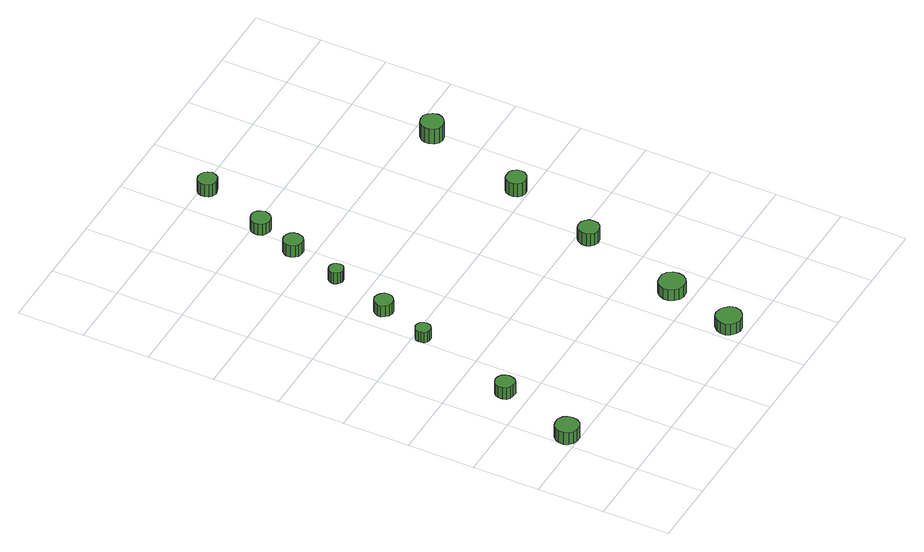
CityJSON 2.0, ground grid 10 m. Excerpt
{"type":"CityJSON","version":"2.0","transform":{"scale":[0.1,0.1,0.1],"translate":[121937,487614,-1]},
"CityObjects":{
"tree1":{"type":"SolitaryVegetationObject","attributes":{"function":"something"},"geometry":[{"type":"MultiSurface","lod":"1","boundaries":[[[0,1,2,3,4,5,6,7,8,9,10,11,12,13,14]],[[15,16,17,18,19,20,21,22,23,24,25,26,27,28,29]],[[0,29,28,1]],[[1,28,27,2]],[[2,27,26,3]],[[3,26,25,4]],[[4,25,24,5]],[[5,24,23,6]],[[6,23,22,7]],[[7,22,21,8]],[[8,21,20,9]],[[9,20,19,10]],[[10,19,18,11]],[[11,18,17,12]],[[12,17,16,13]],[[13,16,15,14]],[[14,15,29,0]]]}]},
"tree2":{"type":"SolitaryVegetationObject","attributes":{"function":"something"},"geometry":[{"type":"MultiSurface","lod":"1","boundaries":[[[30,31,32,33,34,35,36,37,38,39,40,41,42,43,44]],[[45,46,47,48,49,50,51,52,53,54,55,56,57,58,59]],[[30,59,58,31]],[[31,58,57,32]],[[32,57,56,33]],[[33,56,55,34]],[[34,55,54,35]],[[35,54,53,36]],[[36,53,52,37]],[[37,52,51,38]],[[38,51,50,39]],[[39,50,49,40]],[[40,49,48,41]],[[41,48,47,42]],[[42,47,46,43]],[[43,46,45,44]],[[44,45,59,30]]]}]},
"tree3":{"type":"SolitaryVegetationObject","attributes":{"function":"something"},"geometry":[{"type":"MultiSurface","lod":"1","boundaries":[[[60,61,62,63,64,65,66,67,68,69,70,71,72,73,74]],[[75,76,77,78,79,80,81,82,83,84,85,86,87,88,89]],[[60,89,88,61]],[[61,88,87,62]],[[62,87,86,63]],[[63,86,85,64]],[[64,85,84,65]],[[65,84,83,66]],[[66,83,82,67]],[[67,82,81,68]],[[68,81,80,69]],[[69,80,79,70]],[[70,79,78,71]],[[71,78,77,72]],[[72,77,76,73]],[[73,76,75,74]],[[74,75,89,60]]]}]},
"tree4":{"type":"SolitaryVegetationObject","attributes":{"function":"something"},"geometry":[{"type":"MultiSurface","lod":"1","boundaries":[[[90,91,92,93,94,95,96,97,98,99,100,101,102,103,104]],[[105,106,107,108,109,110,111,112,113,114,115,116,117,118,119]],[[90,119,118,91]],[[91,118,117,92]],[[92,117,116,93]],[[93,116,115,94]],[[94,115,114,95]],[[95,114,113,96]],[[96,113,112,97]],[[97,112,111,98]],[[98,111,110,99]],[[99,110,109,100]],[[100,109,108,101]],[[101,108,107,102]],[[102,107,106,103]],[[103,106,105,104]],[[104,105,119,90]]]}]},
"tree5":{"type":"SolitaryVegetationObject","attributes":{"function":"something"},"geometry":[{"type":"MultiSurface","lod":"1","boundaries":[[[120,121,122,123,124,125,126,127,128,129,130,131,132,133,134]],[[135,136,137,138,139,140,141,142,143,144,145,146,147,148,149]],[[120,149,148,121]],[[121,148,147,122]],[[122,147,146,123]],[[123,146,145,124]],[[124,145,144,125]],[[125,144,143,126]],[[126,143,142,127]],[[127,142,141,128]],[[128,141,140,129]],[[129,140,139,130]],[[130,139,138,131]],[[131,138,137,132]],[[132,137,136,133]],[[133,136,135,134]],[[134,135,149,120]]]}]},
"tree6":{"type":"SolitaryVegetationObject","attributes":{"function":"something"},"geometry":[{"type":"MultiSurface","lod":"1","boundaries":[[[150,151,152,153,154,155,156,157,158,159,160,161,162,163,164]],[[165,166,167,168,169,170,171,172,173,174,175,176,177,178,179]],[[150,179,178,151]],[[151,178,177,152]],[[152,177,176,153]],[[153,176,175,154]],[[154,175,174,155]],[[155,174,173,156]],[[156,173,172,157]],[[157,172,171,158]],[[158,171,170,159]],[[159,170,169,160]],[[160,169,168,161]],[[161,168,167,162]],[[162,167,166,163]],[[163,166,165,164]],[[164,165,179,150]]]}]},
"tree7":{"type":"SolitaryVegetationObject","attributes":{"function":"something"},"geometry":[{"type":"MultiSurface","lod":"1","boundaries":[[[180,181,182,183,184,185,186,187,188,189,190,191,192,193,194]],[[195,196,197,198,199,200,201,202,203,204,205,206,207,208,209]],[[180,209,208,181]],[[181,208,207,182]],[[182,207,206,183]],[[183,206,205,184]],[[184,205,204,185]],[[185,204,203,186]],[[186,203,202,187]],[[187,202,201,188]],[[188,201,200,189]],[[189,200,199,190]],[[190,199,198,191]],[[191,198,197,192]],[[192,197,196,193]],[[193,196,195,194]],[[194,195,209,180]]]}]},
"tree8":{"type":"SolitaryVegetationObject","attributes":{"function":"something"},"geometry":[{"type":"MultiSurface","lod":"1","boundaries":[[[210,211,212,213,214,215,216,217,218,219,220,221,222,223,224]],[[225,226,227,228,229,230,231,232,233,234,235,236,237,238,239]],[[210,239,238,211]],[[211,238,237,212]],[[212,237,236,213]],[[213,236,235,214]],[[214,235,234,215]],[[215,234,233,216]],[[216,233,232,217]],[[217,232,231,218]],[[218,231,230,219]],[[219,230,229,220]],[[220,229,228,221]],[[221,228,227,222]],[[222,227,226,223]],[[223,226,225,224]],[[224,225,239,210]]]}]},
"tree9":{"type":"SolitaryVegetationObject","attributes":{"function":"something"},"geometry":[{"type":"MultiSurface","lod":"1","boundaries":[[[240,241,242,243,244,245,246,247,248,249,250,251,252,253,254]],[[255,256,257,258,259,260,261,262,263,264,265,266,267,268,269]],[[240,269,268,241]],[[241,268,267,242]],[[242,267,266,243]],[[243,266,265,244]],[[244,265,264,245]],[[245,264,263,246]],[[246,263,262,247]],[[247,262,261,248]],[[248,261,260,249]],[[249,260,259,250]],[[250,259,258,251]],[[251,258,257,252]],[[252,257,256,253]],[[253,256,255,254]],[[254,255,269,240]]]}]},
"tree10":{"type":"SolitaryVegetationObject","attributes":{"function":"something"},"geometry":[{"type":"MultiSurface","lod":"1","boundaries":[[[270,271,272,273,274,275,276,277,278,279,280,281,282,283,284]],[[285,286,287,288,289,290,291,292,293,294,295,296,297,298,299]],[[270,299,298,271]],[[271,298,297,272]],[[272,297,296,273]],[[273,296,295,274]],[[274,295,294,275]],[[275,294,293,276]],[[276,293,292,277]],[[277,292,291,278]],[[278,291,290,279]],[[279,290,289,280]],[[280,289,288,281]],[[281,288,287,282]],[[282,287,286,283]],[[283,286,285,284]],[[284,285,299,270]]]}]},
"tree11":{"type":"SolitaryVegetationObject","attributes":{"function":"something"},"geometry":[{"type":"MultiSurface","lod":"1","boundaries":[[[300,301,302,303,304,305,306,307,308,309,310,311,312,313,314]],[[315,316,317,318,319,320,321,322,323,324,325,326,327,328,329]],[[300,329,328,301]],[[301,328,327,302]],[[302,327,326,303]],[[303,326,325,304]],[[304,325,324,305]],[[305,324,323,306]],[[306,323,322,307]],[[307,322,321,308]],[[308,321,320,309]],[[309,320,319,310]],[[310,319,318,311]],[[311,318,317,312]],[[312,317,316,313]],[[313,316,315,314]],[[314,315,329,300]]]}]},
"tree12":{"type":"SolitaryVegetationObject","attributes":{"function":"something"},"geometry":[{"type":"MultiSurface","lod":"1","boundaries":[[[330,331,332,333,334,335,336,337,338,339,340,341,342,343,344]],[[345,346,347,348,349,350,351,352,353,354,355,356,357,358,359]],[[330,359,358,331]],[[331,358,357,332]],[[332,357,356,333]],[[333,356,355,334]],[[334,355,354,335]],[[335,354,353,336]],[[336,353,352,337]],[[337,352,351,338]],[[338,351,350,339]],[[339,350,349,340]],[[340,349,348,341]],[[341,348,347,342]],[[342,347,346,343]],[[343,346,345,344]],[[344,345,359,330]]]}]},
"tree13":{"type":"SolitaryVegetationObject","attributes":{"function":"something"},"geometry":[{"type":"MultiSurface","lod":"1","boundaries":[[[360,361,362,363,364,365,366,367,368,369,370,371,372,373,374]],[[375,376,377,378,379,380,381,382,383,384,385,386,387,388,389]],[[360,389,388,361]],[[361,388,387,362]],[[362,387,386,363]],[[363,386,385,364]],[[364,385,384,365]],[[365,384,383,366]],[[366,383,382,367]],[[367,382,381,368]],[[368,381,380,369]],[[369,380,379,370]],[[370,379,378,371]],[[371,378,377,372]],[[372,377,376,373]],[[373,376,375,374]],[[374,375,389,360]]]}]}
},
"vertices":[
[35,117,27],[34,124,27],[30,130,27],[23,134,27],[16,134,27],[9,132,27],[4,127,27],[1,121,27],[1,113,27],[4,107,27],[9,102,27],[16,100,27],[23,100,27],[30,104,27],[34,110,27],[34,110,6],[30,104,6],[23,100,6],[16,100,6],[9,102,6],[4,107,6],[1,113,6],[1,121,6],[4,127,6],[9,132,6],[16,134,6],[23,134,6],[30,130,6],[34,124,6],[35,117,6],
[74,235,26],[73,240,26],[70,245,26],[65,248,26],[59,249,26],[53,247,26],[49,243,26],[47,238,26],[47,232,26],[49,226,26],[53,223,26],[59,221,26],[65,221,26],[70,224,26],[73,229,26],[73,229,6],[70,224,6],[65,221,6],[59,221,6],[53,223,6],[49,226,6],[47,232,6],[47,238,6],[49,243,6],[53,247,6],[59,249,6],[65,248,6],[70,245,6],[73,240,6],[74,235,6],
[121,387,25],[120,391,25],[118,395,25],[114,397,25],[109,398,25],[105,396,25],[101,393,25],[100,389,25],[100,385,25],[101,380,25],[105,377,25],[109,376,25],[114,376,25],[118,379,25],[120,382,25],[120,382,7],[118,379,7],[114,376,7],[109,376,7],[105,377,7],[101,380,7],[100,385,7],[100,389,7],[101,393,7],[105,396,7],[109,398,7],[114,397,7],[118,395,7],[120,391,7],[121,387,7],
[150,461,26],[149,467,26],[145,471,26],[140,474,26],[135,475,26],[129,473,26],[125,469,26],[122,464,26],[122,458,26],[125,453,26],[129,449,26],[135,447,26],[140,448,26],[145,451,26],[149,456,26],[149,456,7],[145,451,7],[140,448,7],[135,447,7],[129,449,7],[125,453,7],[122,458,7],[122,464,7],[125,469,7],[129,473,7],[135,475,7],[140,474,7],[145,471,7],[149,467,7],[150,461,7],
[175,549,26],[174,553,26],[172,557,26],[168,559,26],[163,560,26],[159,558,26],[156,555,26],[154,551,26],[154,547,26],[156,543,26],[159,540,26],[163,538,26],[168,539,26],[172,541,26],[174,544,26],[174,544,7],[172,541,7],[168,539,7],[163,538,7],[159,540,7],[156,543,7],[154,547,7],[154,551,7],[156,555,7],[159,558,7],[163,560,7],[168,559,7],[172,557,7],[174,553,7],[175,549,7],
[344,28,26],[342,36,26],[337,42,26],[330,46,26],[322,47,26],[315,45,26],[309,39,26],[306,32,26],[306,24,26],[309,17,26],[315,12,26],[322,9,26],[330,10,26],[337,14,26],[342,20,26],[342,20,7],[337,14,7],[330,10,7],[322,9,7],[315,12,7],[309,17,7],[306,24,7],[306,32,7],[309,39,7],[315,45,7],[322,47,7],[330,46,7],[337,42,7],[342,36,7],[344,28,7],
[204,629,27],[203,635,27],[200,639,27],[195,642,27],[189,643,27],[183,641,27],[179,637,27],[176,632,27],[176,626,27],[179,620,27],[183,616,27],[189,615,27],[195,615,27],[200,618,27],[203,623,27],[203,623,7],[200,618,7],[195,615,7],[189,615,7],[183,616,7],[179,620,7],[176,626,7],[176,632,7],[179,637,7],[183,641,7],[189,643,7],[195,642,7],[200,639,7],[203,635,7],[204,629,7],
[372,130,26],[371,138,26],[366,145,26],[359,149,26],[351,149,26],[343,147,26],[338,142,26],[334,134,26],[334,126,26],[338,119,26],[343,114,26],[351,111,26],[359,112,26],[366,116,26],[371,123,26],[371,123,7],[366,116,7],[359,112,7],[351,111,7],[343,114,7],[338,119,7],[334,126,7],[334,134,7],[338,142,7],[343,147,7],[351,149,7],[359,149,7],[366,145,7],[371,138,7],[372,130,7],
[226,690,26],[224,696,26],[221,701,26],[216,704,26],[210,704,26],[204,702,26],[199,698,26],[197,693,26],[197,687,26],[199,681,26],[204,677,26],[210,675,26],[216,676,26],[221,679,26],[224,684,26],[224,684,7],[221,679,7],[216,676,7],[210,675,7],[204,677,7],[199,681,7],[197,687,7],[197,693,7],[199,698,7],[204,702,7],[210,704,7],[216,704,7],[221,701,7],[224,696,7],[226,690,7],
[414,282,28],[413,289,28],[409,294,28],[404,297,28],[397,298,28],[391,296,28],[387,292,28],[384,286,28],[384,279,28],[387,273,28],[391,269,28],[397,267,28],[404,268,28],[409,271,28],[413,276,28],[413,276,7],[409,271,7],[404,268,7],[397,267,7],[391,269,7],[387,273,7],[384,279,7],[384,286,7],[387,292,7],[391,296,7],[397,298,7],[404,297,7],[409,294,7],[413,289,7],[414,282,7],
[263,791,28],[261,797,28],[258,801,28],[253,804,28],[247,805,28],[241,803,28],[237,799,28],[235,794,28],[235,788,28],[237,783,28],[241,779,28],[247,777,28],[253,778,28],[258,780,28],[261,785,28],[261,785,7],[258,780,7],[253,778,7],[247,777,7],[241,779,7],[237,783,7],[235,788,7],[235,794,7],[237,799,7],[241,803,7],[247,805,7],[253,804,7],[258,801,7],[261,797,7],[263,791,7],
[459,418,30],[458,424,30],[454,429,30],[449,432,30],[443,432,30],[437,431,30],[432,427,30],[430,421,30],[430,415,30],[432,409,30],[437,405,30],[443,403,30],[449,404,30],[454,407,30],[458,412,30],[458,412,7],[454,407,7],[449,404,7],[443,403,7],[437,405,7],[432,409,7],[430,415,7],[430,421,7],[432,427,7],[437,431,7],[443,432,7],[449,432,7],[454,429,7],[458,424,7],[459,418,7],
[509,572,33],[507,579,33],[503,585,33],[497,589,33],[490,589,33],[483,587,33],[478,582,33],[475,576,33],[475,569,33],[478,562,33],[483,557,33],[490,555,33],[497,556,33],[503,560,33],[507,565,33],[507,565,7],[503,560,7],[497,556,7],[490,555,7],[483,557,7],[478,562,7],[475,569,7],[475,576,7],[478,582,7],[483,587,7],[490,589,7],[497,589,7],[503,585,7],[507,579,7],[509,572,7]
]}
